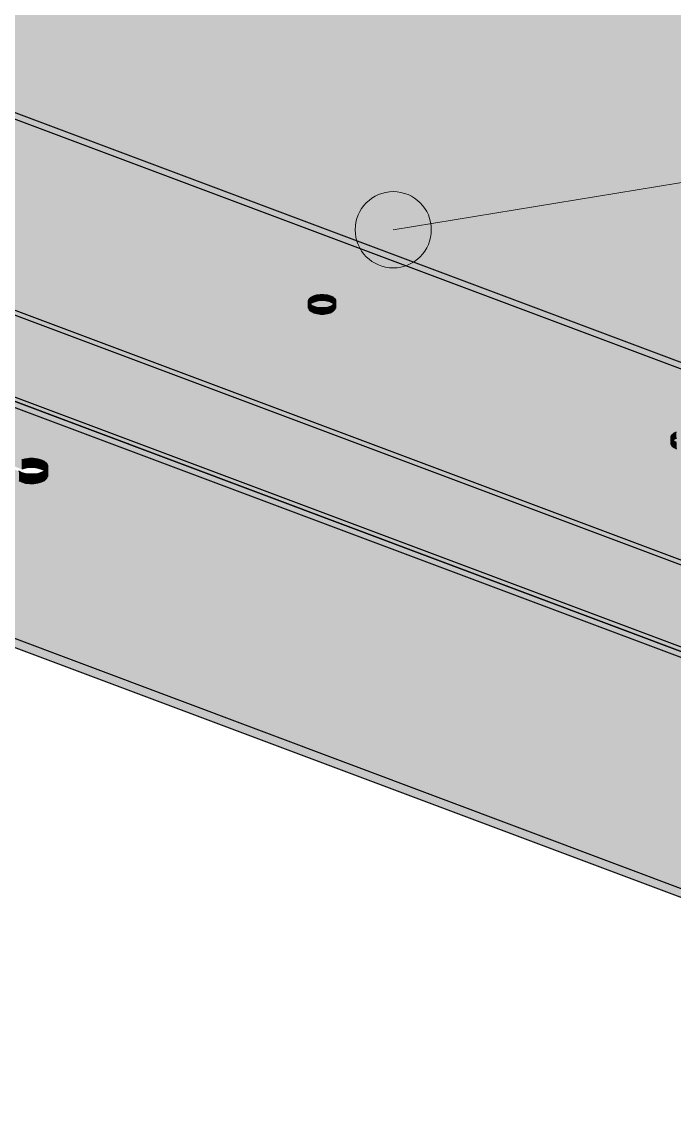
# Model space of a CAD drawing. Header units: millimetres. Extents: x 50 to 612415, y 2 to 4150.
# Drawn here: x 470850.8 to 470945, y 1532.1 to 1689.8 of the extents above; entities that cross this region are included whole.
import ezdxf

# ---------------------------------------------------------------- set-up
doc = ezdxf.new("R2010")
doc.units = ezdxf.units.MM
for name, color, linetype, lineweight in [('DIM', 7, 'Continuous', 13), ('HATCH', 8, 'Continuous', 9), ('OUTLINE', 7, 'Continuous', 25)]:
    doc.layers.add(name, color=color, linetype=linetype, lineweight=lineweight)

msp = doc.modelspace()

# ---------------------------------------------------------------- hatches: boundary and pattern name
at = {"layer": 'HATCH', "true_color": 0x617c87}
for points in [[(471374.6, 1451.356), (469917.048, 1997.938), (469915.604, 1997.835)], [(471374.6, 1451.356), (469915.604, 1997.835), (471374.807, 1450.634)], [(469915.604, 1985.337), (469917.048, 1985.44), (471374.6, 1438.858)], [(470402.459, 1832.661), (469915.604, 1985.337), (471374.807, 1438.136)], [(471374.807, 1438.136), (469915.604, 1985.337), (471374.6, 1438.858)], [(471374.807, 1437.243), (469915.604, 1984.444), (470402.459, 1831.769)], [(471097.567, 1583.786), (470272.88, 1893.044), (470404.809, 1834.228)], [(470404.809, 1833.335), (470272.88, 1892.151), (471097.567, 1582.893)], [(471097.567, 1583.786), (470404.809, 1834.228), (470405.175, 1834.049)], [(471097.567, 1583.786), (470405.175, 1834.049), (470405.435, 1833.829)], [(471097.567, 1583.786), (470405.435, 1833.829), (470405.573, 1833.583)], [(470454.826, 1813.023), (470402.459, 1832.661), (471374.807, 1438.136)], [(470405.175, 1833.157), (470404.809, 1833.335), (471097.567, 1582.893)], [(470405.435, 1832.937), (470405.175, 1833.157), (471097.567, 1582.893)], [(470405.573, 1832.691), (470405.435, 1832.937), (471097.567, 1582.893)], [(471097.567, 1583.786), (470405.573, 1833.583), (470405.578, 1833.328)], [(470405.578, 1832.435), (470405.573, 1832.691), (471097.567, 1582.893)], [(471097.567, 1583.786), (470405.578, 1833.328), (470457.177, 1814.59)], [(470457.177, 1813.698), (470405.578, 1832.435), (471097.567, 1582.893)], [(471374.807, 1437.243), (470402.459, 1831.769), (470454.826, 1812.131)], [(471097.567, 1583.786), (470457.177, 1814.59), (470457.542, 1814.412)], [(470457.542, 1813.519), (470457.177, 1813.698), (471097.567, 1582.893)], [(470892.34, 1649.863), (470457.568, 1813.219), (470457.211, 1813.037)], [(471097.567, 1583.786), (470457.542, 1814.412), (470457.803, 1814.192)], [(470457.803, 1813.299), (470457.542, 1813.519), (471097.567, 1582.893)], [(470457.819, 1813.442), (470457.568, 1813.219), (470892.591, 1650.086)], [(470892.34, 1649.863), (470892.591, 1650.086), (470457.568, 1813.219)], [(471097.567, 1583.786), (470457.803, 1814.192), (470457.94, 1813.945)], [(470457.94, 1813.053), (470457.803, 1813.299), (471097.567, 1582.893)], [(470457.946, 1813.69), (470457.819, 1813.442), (470895.333, 1650.282)], [(470457.819, 1813.442), (470893.881, 1650.468), (470894.392, 1650.47)], [(470457.819, 1813.442), (470894.392, 1650.47), (470894.888, 1650.407)], [(470457.819, 1813.442), (470893.389, 1650.399), (470893.881, 1650.468)], [(470457.819, 1813.442), (470894.888, 1650.407), (470895.333, 1650.282)], [(470457.819, 1813.442), (470892.949, 1650.269), (470893.389, 1650.399)], [(470457.819, 1813.442), (470892.591, 1650.086), (470892.949, 1650.269)], [(471097.567, 1583.786), (470457.94, 1813.945), (470457.946, 1813.69)], [(471097.567, 1583.786), (470457.946, 1813.69), (470895.333, 1650.282)], [(470892.34, 1649.863), (470455.272, 1812.898), (470454.826, 1813.023)], [(470892.213, 1649.615), (470892.34, 1649.863), (470454.826, 1813.023)], [(470892.219, 1649.36), (470892.213, 1649.615), (470454.826, 1813.023)], [(470892.357, 1649.114), (470892.219, 1649.36), (470454.826, 1813.023)], [(470892.617, 1648.894), (470892.357, 1649.114), (470454.826, 1813.023)], [(470892.983, 1648.715), (470892.617, 1648.894), (470454.826, 1813.023)], [(470892.983, 1648.715), (470454.826, 1813.023), (471374.807, 1438.136)], [(470454.826, 1812.131), (470455.272, 1812.005), (470892.34, 1648.97)], [(470454.826, 1812.131), (470892.34, 1648.97), (470892.213, 1648.723)], [(470454.826, 1812.131), (470892.213, 1648.723), (470892.219, 1648.467)], [(470454.826, 1812.131), (470892.219, 1648.467), (470892.357, 1648.221)], [(470454.826, 1812.131), (470892.357, 1648.221), (470892.617, 1648.001)], [(470454.826, 1812.131), (470892.617, 1648.001), (470892.983, 1647.822)], [(471374.807, 1437.243), (470454.826, 1812.131), (470892.983, 1647.822)], [(470892.34, 1649.863), (470455.767, 1812.835), (470455.272, 1812.898)], [(470455.272, 1812.005), (470455.767, 1811.942), (470892.34, 1648.97)], [(470892.34, 1649.863), (470456.279, 1812.837), (470455.767, 1812.835)], [(470455.767, 1811.942), (470456.279, 1811.945), (470892.34, 1648.97)], [(470892.34, 1649.863), (470456.771, 1812.906), (470456.279, 1812.837)], [(470456.279, 1811.945), (470456.771, 1812.014), (470892.34, 1648.97)], [(470892.34, 1649.863), (470457.211, 1813.037), (470456.771, 1812.906)], [(470456.771, 1812.014), (470457.211, 1812.144), (470892.34, 1648.97)], [(470457.211, 1812.144), (470457.568, 1812.327), (470892.34, 1648.97)], [(470892.591, 1649.193), (470457.568, 1812.327), (470457.819, 1812.549)], [(470457.568, 1812.327), (470892.591, 1649.193), (470892.34, 1648.97)], [(470895.333, 1649.389), (470457.819, 1812.549), (470457.946, 1812.797)], [(470894.392, 1649.578), (470893.881, 1649.575), (470457.819, 1812.549)], [(470894.888, 1649.514), (470894.392, 1649.578), (470457.819, 1812.549)], [(470893.881, 1649.575), (470893.389, 1649.506), (470457.819, 1812.549)], [(470895.333, 1649.389), (470894.888, 1649.514), (470457.819, 1812.549)], [(470893.389, 1649.506), (470892.949, 1649.376), (470457.819, 1812.549)], [(470892.949, 1649.376), (470892.591, 1649.193), (470457.819, 1812.549)], [(470457.946, 1812.797), (470457.94, 1813.053), (471097.567, 1582.893)], [(470895.333, 1649.389), (470457.946, 1812.797), (471097.567, 1582.893)], [(471097.567, 1583.786), (470895.333, 1650.282), (470895.699, 1650.103)], [(470895.699, 1649.21), (470895.333, 1649.389), (471097.567, 1582.893)], [(471097.567, 1583.786), (470895.699, 1650.103), (470895.959, 1649.883)], [(471097.567, 1583.786), (470895.959, 1649.883), (470896.097, 1649.637)], [(470896.103, 1649.381), (470895.976, 1649.133), (470947.701, 1630.644)], [(471097.567, 1583.786), (470896.097, 1649.637), (470896.103, 1649.381)], [(471097.567, 1583.786), (470896.103, 1649.381), (470947.701, 1630.644)], [(470944.708, 1630.225), (470893.428, 1648.589), (470892.983, 1648.715)], [(470944.581, 1629.977), (470944.708, 1630.225), (470892.983, 1648.715)], [(470944.587, 1629.722), (470944.581, 1629.977), (470892.983, 1648.715)], [(470944.724, 1629.476), (470944.587, 1629.722), (470892.983, 1648.715)], [(470944.985, 1629.256), (470944.724, 1629.476), (470892.983, 1648.715)], [(470945.35, 1629.077), (470944.985, 1629.256), (470892.983, 1648.715)], [(470945.35, 1629.077), (470892.983, 1648.715), (471374.807, 1438.136)], [(470892.983, 1647.822), (470893.428, 1647.697), (470944.708, 1629.332)], [(470892.983, 1647.822), (470944.708, 1629.332), (470944.581, 1629.085)], [(470892.983, 1647.822), (470944.581, 1629.085), (470944.587, 1628.829)], [(470892.983, 1647.822), (470944.587, 1628.829), (470944.724, 1628.583)], [(470892.983, 1647.822), (470944.724, 1628.583), (470944.985, 1628.363)], [(470892.983, 1647.822), (470944.985, 1628.363), (470945.35, 1628.184)], [(471374.807, 1437.243), (470892.983, 1647.822), (470945.35, 1628.184)], [(470944.708, 1630.225), (470893.924, 1648.526), (470893.428, 1648.589)], [(470893.428, 1647.697), (470893.924, 1647.633), (470944.708, 1629.332)], [(470944.708, 1630.225), (470894.435, 1648.529), (470893.924, 1648.526)], [(470944.708, 1630.225), (470894.927, 1648.598), (470894.435, 1648.529)], [(470894.435, 1647.636), (470894.927, 1647.705), (470944.708, 1629.332)], [(470944.708, 1630.225), (470895.367, 1648.728), (470894.927, 1648.598)], [(470894.927, 1647.705), (470895.367, 1647.835), (470944.708, 1629.332)], [(470944.708, 1630.225), (470895.725, 1648.911), (470895.367, 1648.728)], [(470895.367, 1647.835), (470895.725, 1648.018), (470944.708, 1629.332)], [(470895.959, 1648.99), (470895.699, 1649.21), (471097.567, 1582.893)], [(470895.976, 1649.133), (470895.725, 1648.911), (470944.959, 1630.448)], [(470944.708, 1630.225), (470944.959, 1630.448), (470895.725, 1648.911)], [(470944.959, 1629.555), (470895.725, 1648.018), (470895.976, 1648.241)], [(470895.725, 1648.018), (470944.959, 1629.555), (470944.708, 1629.332)], [(470896.097, 1648.744), (470895.959, 1648.99), (471097.567, 1582.893)], [(470895.976, 1649.133), (470946.249, 1630.83), (470946.76, 1630.833)], [(470895.976, 1649.133), (470946.76, 1630.833), (470947.255, 1630.769)], [(470895.976, 1649.133), (470945.756, 1630.761), (470946.249, 1630.83)], [(470895.976, 1649.133), (470947.255, 1630.769), (470947.701, 1630.644)], [(470895.976, 1649.133), (470945.316, 1630.631), (470945.756, 1630.761)], [(470895.976, 1649.133), (470944.959, 1630.448), (470945.316, 1630.631)], [(470947.701, 1629.751), (470895.976, 1648.241), (470896.103, 1648.488)], [(470946.76, 1629.94), (470946.249, 1629.937), (470895.976, 1648.241)], [(470947.255, 1629.876), (470946.76, 1629.94), (470895.976, 1648.241)], [(470946.249, 1629.937), (470945.756, 1629.868), (470895.976, 1648.241)], [(470947.701, 1629.751), (470947.255, 1629.876), (470895.976, 1648.241)], [(470945.756, 1629.868), (470945.316, 1629.738), (470895.976, 1648.241)], [(470945.316, 1629.738), (470944.959, 1629.555), (470895.976, 1648.241)], [(470896.103, 1648.488), (470896.097, 1648.744), (471097.567, 1582.893)], [(470947.701, 1629.751), (470896.103, 1648.488), (471097.567, 1582.893)], [(470893.924, 1647.633), (470894.435, 1647.636), (470944.708, 1629.332)]]:
    msp.add_hatch(color=145, dxfattribs=at).paths.add_polyline_path(points)
at = {"layer": 'HATCH', "true_color": 0x5b747f}
for points in [[(471374.807, 1438.136), (469915.604, 1985.337), (469915.604, 1997.835), (471374.807, 1450.634)], [(469917.048, 1985.44), (471374.6, 1438.858), (471374.6, 1451.356), (469917.048, 1997.938)], [(471374.807, 1437.243), (469915.604, 1984.444), (469915.604, 1985.337), (471374.807, 1438.136)], [(470272.88, 1892.151), (471097.567, 1582.893), (471097.567, 1583.786), (470272.88, 1893.044)]]:
    msp.add_hatch(color=147, dxfattribs=at).paths.add_polyline_path(points)
at = {"layer": 'HATCH', "true_color": 0x468f99}
for points in [[(470903.678, 1798.981), (470722.004, 1674.499), (470853.614, 1626.595)], [(470853.614, 1625.256), (470722.004, 1673.16), (470903.678, 1797.642)], [(470903.678, 1798.981), (470853.614, 1626.595), (470854.047, 1626.383)], [(470854.047, 1625.044), (470853.614, 1625.256), (470903.678, 1797.642)], [(470903.678, 1798.981), (470854.047, 1626.383), (470854.356, 1626.123)], [(470854.356, 1624.784), (470854.047, 1625.044), (470903.678, 1797.642)], [(470903.678, 1798.981), (470854.356, 1626.123), (470854.519, 1625.831)], [(470854.519, 1624.492), (470854.356, 1624.784), (470903.678, 1797.642)], [(470903.678, 1798.981), (470854.519, 1625.831), (470854.525, 1625.529)], [(470854.525, 1624.19), (470854.519, 1624.492), (470903.678, 1797.642)], [(470903.684, 1798.699), (470903.678, 1798.981), (470854.525, 1625.529)], [(470903.684, 1798.699), (470854.525, 1625.529), (470985.472, 1577.052)], [(470854.525, 1624.19), (470903.678, 1797.642), (470903.684, 1797.36)], [(470903.837, 1798.427), (470903.684, 1798.699), (470986.316, 1576.339)], [(470903.684, 1798.699), (470985.472, 1577.052), (470985.876, 1576.855)], [(470903.684, 1798.699), (470985.876, 1576.855), (470986.163, 1576.611)], [(470903.684, 1798.699), (470986.163, 1576.611), (470986.316, 1576.339)], [(470904.124, 1798.183), (470903.837, 1798.427), (470986.316, 1576.339)], [(470904.528, 1797.986), (470904.124, 1798.183), (470986.316, 1576.339)], [(471167.584, 1699.736), (470904.528, 1797.986), (470986.316, 1576.339)], [(470985.472, 1575.713), (470854.525, 1624.19), (470903.684, 1797.36)], [(470986.316, 1575), (470903.684, 1797.36), (470903.837, 1797.088)], [(470985.876, 1575.515), (470985.472, 1575.713), (470903.684, 1797.36)], [(470986.163, 1575.272), (470985.876, 1575.515), (470903.684, 1797.36)], [(470986.316, 1575), (470986.163, 1575.272), (470903.684, 1797.36)], [(470986.316, 1575), (470903.837, 1797.088), (470904.124, 1796.844)], [(470986.316, 1575), (470904.124, 1796.844), (470904.528, 1796.647)], [(470986.316, 1575), (470904.528, 1796.647), (471167.584, 1698.397)], [(470722.004, 1674.499), (470851.895, 1626.815), (470852.5, 1626.819)], [(470722.004, 1674.499), (470852.5, 1626.819), (470853.087, 1626.744)], [(470722.004, 1674.499), (470851.312, 1626.734), (470851.895, 1626.815)], [(470722.004, 1674.499), (470853.087, 1626.744), (470853.614, 1626.595)], [(470722.004, 1674.499), (470850.791, 1626.58), (470851.312, 1626.734)], [(470850.831, 1624.74), (470850.398, 1624.951), (470718.974, 1674.283)], [(470718.974, 1674.283), (470732.406, 1665.556), (470962.885, 1579.176)], [(470850.831, 1624.74), (470718.974, 1674.283), (470962.885, 1579.176)], [(470718.974, 1672.944), (470850.398, 1623.612), (470850.831, 1623.401)], [(470962.885, 1577.837), (470732.406, 1664.217), (470718.974, 1672.944)], [(470962.885, 1577.837), (470718.974, 1672.944), (470850.831, 1623.401)], [(470852.5, 1625.48), (470851.895, 1625.476), (470722.004, 1673.16)], [(470853.087, 1625.405), (470852.5, 1625.48), (470722.004, 1673.16)], [(470851.895, 1625.476), (470851.312, 1625.395), (470722.004, 1673.16)], [(470853.614, 1625.256), (470853.087, 1625.405), (470722.004, 1673.16)], [(470851.312, 1625.395), (470850.791, 1625.241), (470722.004, 1673.16)], [(470732.406, 1665.556), (470732.714, 1665.296), (470962.885, 1579.176)], [(470732.714, 1665.296), (470732.877, 1665.004), (470962.885, 1579.176)], [(470729.19, 1663.912), (470687.285, 1661.748), (470967.679, 1556.6)], [(470959.341, 1578.68), (470729.717, 1663.764), (470729.19, 1663.912)], [(470959.191, 1578.387), (470959.341, 1578.68), (470729.19, 1663.912)], [(470959.198, 1578.084), (470959.191, 1578.387), (470729.19, 1663.912)], [(470959.361, 1577.792), (470959.198, 1578.084), (470729.19, 1663.912)], [(470959.669, 1577.532), (470959.361, 1577.792), (470729.19, 1663.912)], [(470960.102, 1577.32), (470959.669, 1577.532), (470729.19, 1663.912)], [(470960.102, 1577.32), (470729.19, 1663.912), (470967.679, 1556.6)], [(470959.341, 1578.68), (470730.304, 1663.689), (470729.717, 1663.764)], [(470959.341, 1578.68), (470730.909, 1663.692), (470730.304, 1663.689)], [(470959.341, 1578.68), (470731.492, 1663.774), (470730.909, 1663.692)], [(470959.341, 1578.68), (470732.013, 1663.928), (470731.492, 1663.774)], [(470959.341, 1578.68), (470732.437, 1664.144), (470732.013, 1663.928)], [(470962.885, 1577.837), (470732.714, 1663.957), (470732.406, 1664.217)], [(470732.734, 1664.408), (470732.437, 1664.144), (470959.638, 1578.944)], [(470959.341, 1578.68), (470959.638, 1578.944), (470732.437, 1664.144)], [(470962.885, 1577.837), (470732.877, 1663.665), (470732.714, 1663.957)], [(470732.884, 1664.701), (470732.734, 1664.408), (470962.885, 1579.176)], [(470732.734, 1664.408), (470961.166, 1579.396), (470961.771, 1579.399)], [(470732.734, 1664.408), (470961.771, 1579.399), (470962.358, 1579.324)], [(470732.734, 1664.408), (470960.583, 1579.314), (470961.166, 1579.396)], [(470732.734, 1664.408), (470962.358, 1579.324), (470962.885, 1579.176)], [(470732.734, 1664.408), (470960.062, 1579.16), (470960.583, 1579.314)], [(470732.734, 1664.408), (470959.638, 1578.944), (470960.062, 1579.16)], [(470732.877, 1665.004), (470732.884, 1664.701), (470962.885, 1579.176)], [(470962.885, 1577.837), (470732.884, 1663.362), (470732.877, 1663.665)], [(470967.679, 1555.261), (470687.285, 1660.408), (470729.19, 1662.573)], [(470729.19, 1662.573), (470729.717, 1662.425), (470959.341, 1577.341)], [(470729.19, 1662.573), (470959.341, 1577.341), (470959.191, 1577.047)], [(470729.19, 1662.573), (470959.191, 1577.047), (470959.198, 1576.745)], [(470729.19, 1662.573), (470959.198, 1576.745), (470959.361, 1576.453)], [(470729.19, 1662.573), (470959.361, 1576.453), (470959.669, 1576.193)], [(470729.19, 1662.573), (470959.669, 1576.193), (470960.102, 1575.981)], [(470967.679, 1555.261), (470729.19, 1662.573), (470960.102, 1575.981)], [(470729.717, 1662.425), (470730.304, 1662.35), (470959.341, 1577.341)], [(470730.304, 1662.35), (470730.909, 1662.353), (470959.341, 1577.341)], [(470730.909, 1662.353), (470731.492, 1662.434), (470959.341, 1577.341)], [(470731.492, 1662.434), (470732.013, 1662.589), (470959.341, 1577.341)], [(470732.013, 1662.589), (470732.437, 1662.805), (470959.341, 1577.341)], [(470959.638, 1577.605), (470732.437, 1662.805), (470732.734, 1663.069)], [(470732.437, 1662.805), (470959.638, 1577.605), (470959.341, 1577.341)], [(470962.885, 1577.837), (470732.734, 1663.069), (470732.884, 1663.362)], [(470961.771, 1578.06), (470961.166, 1578.057), (470732.734, 1663.069)], [(470962.358, 1577.985), (470961.771, 1578.06), (470732.734, 1663.069)], [(470961.166, 1578.057), (470960.583, 1577.975), (470732.734, 1663.069)], [(470962.885, 1577.837), (470962.358, 1577.985), (470732.734, 1663.069)], [(470960.583, 1577.975), (470960.062, 1577.821), (470732.734, 1663.069)], [(470960.062, 1577.821), (470959.638, 1577.605), (470732.734, 1663.069)], [(470982.164, 1576.589), (470851.359, 1624.591), (470850.831, 1624.74)], [(470982.874, 1575.32), (470850.831, 1624.74), (470962.885, 1579.176)], [(470982.023, 1576.316), (470982.164, 1576.589), (470850.831, 1624.74)], [(470982.03, 1576.033), (470982.023, 1576.316), (470850.831, 1624.74)], [(470982.182, 1575.761), (470982.03, 1576.033), (470850.831, 1624.74)], [(470982.47, 1575.518), (470982.182, 1575.761), (470850.831, 1624.74)], [(470982.874, 1575.32), (470982.47, 1575.518), (470850.831, 1624.74)], [(470982.164, 1576.589), (470851.945, 1624.516), (470851.359, 1624.591)], [(470982.164, 1576.589), (470852.551, 1624.519), (470851.945, 1624.516)], [(470982.164, 1576.589), (470853.134, 1624.601), (470852.551, 1624.519)], [(470982.164, 1576.589), (470853.655, 1624.755), (470853.134, 1624.601)], [(470982.164, 1576.589), (470854.078, 1624.972), (470853.655, 1624.755)], [(470854.375, 1625.235), (470854.078, 1624.972), (470982.441, 1576.836)], [(470982.164, 1576.589), (470982.441, 1576.836), (470854.078, 1624.972)], [(470854.525, 1625.529), (470854.375, 1625.235), (470985.472, 1577.052)], [(470854.375, 1625.235), (470983.867, 1577.258), (470984.432, 1577.261)], [(470854.375, 1625.235), (470984.432, 1577.261), (470984.979, 1577.191)], [(470854.375, 1625.235), (470983.322, 1577.182), (470983.867, 1577.258)], [(470854.375, 1625.235), (470984.979, 1577.191), (470985.472, 1577.052)], [(470854.375, 1625.235), (470982.836, 1577.038), (470983.322, 1577.182)], [(470854.375, 1625.235), (470982.441, 1576.836), (470982.836, 1577.038)], [(470985.472, 1575.713), (470854.375, 1623.896), (470854.525, 1624.19)], [(470850.831, 1623.401), (470851.359, 1623.252), (470982.164, 1575.25)], [(470962.885, 1577.837), (470850.831, 1623.401), (470982.874, 1573.981)], [(470850.831, 1623.401), (470982.164, 1575.25), (470982.023, 1574.977)], [(470850.831, 1623.401), (470982.023, 1574.977), (470982.03, 1574.694)], [(470850.831, 1623.401), (470982.03, 1574.694), (470982.182, 1574.422)], [(470850.831, 1623.401), (470982.182, 1574.422), (470982.47, 1574.179)], [(470850.831, 1623.401), (470982.47, 1574.179), (470982.874, 1573.981)], [(470851.359, 1623.252), (470851.945, 1623.177), (470982.164, 1575.25)], [(470851.945, 1623.177), (470852.551, 1623.18), (470982.164, 1575.25)], [(470852.551, 1623.18), (470853.134, 1623.262), (470982.164, 1575.25)], [(470853.134, 1623.262), (470853.655, 1623.416), (470982.164, 1575.25)], [(470853.655, 1623.416), (470854.078, 1623.632), (470982.164, 1575.25)], [(470982.441, 1575.496), (470854.078, 1623.632), (470854.375, 1623.896)], [(470854.078, 1623.632), (470982.441, 1575.496), (470982.164, 1575.25)], [(470984.432, 1575.922), (470983.867, 1575.919), (470854.375, 1623.896)], [(470984.979, 1575.852), (470984.432, 1575.922), (470854.375, 1623.896)], [(470983.867, 1575.919), (470983.322, 1575.842), (470854.375, 1623.896)], [(470985.472, 1575.713), (470984.979, 1575.852), (470854.375, 1623.896)], [(470983.322, 1575.842), (470982.836, 1575.698), (470854.375, 1623.896)], [(470982.836, 1575.698), (470982.441, 1575.496), (470854.375, 1623.896)]]:
    msp.add_hatch(color=135, dxfattribs=at).paths.add_polyline_path(points)
at = {"layer": 'HATCH', "true_color": 0x468690}
msp.add_hatch(color=145, dxfattribs=at).paths.add_polyline_path([(470967.679, 1555.261), (470687.285, 1660.408), (470687.285, 1661.748), (470967.679, 1556.6)])
at = {"layer": 'HATCH', "true_color": 0x58707a}
for points in [[(470892.34, 1648.97), (470892.213, 1648.723), (470892.213, 1649.615), (470892.34, 1649.863)], [(470892.219, 1648.467), (470892.357, 1648.221), (470892.357, 1649.114), (470892.219, 1649.36)], [(470896.097, 1648.744), (470895.959, 1648.99), (470895.959, 1649.883), (470896.097, 1649.637)], [(470895.976, 1648.241), (470896.103, 1648.488), (470896.103, 1649.381), (470895.976, 1649.133)], [(470944.708, 1629.332), (470944.581, 1629.085), (470944.581, 1629.977), (470944.708, 1630.225)], [(470944.587, 1628.829), (470944.724, 1628.583), (470944.724, 1629.476), (470944.587, 1629.722)]]:
    msp.add_hatch(color=147, dxfattribs=at).paths.add_polyline_path(points)
at = {"layer": 'HATCH', "true_color": 0x566e78}
for points in [[(470892.213, 1648.723), (470892.219, 1648.467), (470892.219, 1649.36), (470892.213, 1649.615)], [(470896.103, 1648.488), (470896.097, 1648.744), (470896.097, 1649.637), (470896.103, 1649.381)], [(470944.581, 1629.085), (470944.587, 1628.829), (470944.587, 1629.722), (470944.581, 1629.977)]]:
    msp.add_hatch(color=147, dxfattribs=at).paths.add_polyline_path(points)
at = {"layer": 'HATCH', "true_color": 0x59727c}
for points in [[(470892.591, 1649.193), (470892.34, 1648.97), (470892.34, 1649.863), (470892.591, 1650.086)], [(470895.725, 1648.018), (470895.976, 1648.241), (470895.976, 1649.133), (470895.725, 1648.911)], [(470944.959, 1629.555), (470944.708, 1629.332), (470944.708, 1630.225), (470944.959, 1630.448)]]:
    msp.add_hatch(color=147, dxfattribs=at).paths.add_polyline_path(points)
at = {"layer": 'HATCH', "true_color": 0x5a737e}
for points in [[(470892.949, 1649.376), (470892.591, 1649.193), (470892.591, 1650.086), (470892.949, 1650.269)], [(470895.367, 1647.835), (470895.725, 1648.018), (470895.725, 1648.911), (470895.367, 1648.728)], [(470945.316, 1629.738), (470944.959, 1629.555), (470944.959, 1630.448), (470945.316, 1630.631)]]:
    msp.add_hatch(color=147, dxfattribs=at).paths.add_polyline_path(points)
at = {"layer": 'HATCH', "true_color": 0x5b7580}
for points in [[(470893.389, 1649.506), (470892.949, 1649.376), (470892.949, 1650.269), (470893.389, 1650.399)], [(470894.927, 1647.705), (470895.367, 1647.835), (470895.367, 1648.728), (470894.927, 1648.598)]]:
    msp.add_hatch(color=147, dxfattribs=at).paths.add_polyline_path(points)
at = {"layer": 'HATCH', "true_color": 0x5c7680}
for points in [[(470893.881, 1649.575), (470893.389, 1649.506), (470893.389, 1650.399), (470893.881, 1650.468)], [(470894.888, 1649.514), (470894.392, 1649.578), (470894.392, 1650.47), (470894.888, 1650.407)], [(470893.428, 1647.697), (470893.924, 1647.633), (470893.924, 1648.526), (470893.428, 1648.589)], [(470894.435, 1647.636), (470894.927, 1647.705), (470894.927, 1648.598), (470894.435, 1648.529)]]:
    msp.add_hatch(color=147, dxfattribs=at).paths.add_polyline_path(points)
at = {"layer": 'HATCH', "true_color": 0x5c7681}
for points in [[(470894.392, 1649.578), (470893.881, 1649.575), (470893.881, 1650.468), (470894.392, 1650.47)], [(470893.924, 1647.633), (470894.435, 1647.636), (470894.435, 1648.529), (470893.924, 1648.526)]]:
    msp.add_hatch(color=155, dxfattribs=at).paths.add_polyline_path(points)
at = {"layer": 'HATCH', "true_color": 0x5c7580}
for points in [[(470895.333, 1649.389), (470894.888, 1649.514), (470894.888, 1650.407), (470895.333, 1650.282)], [(470892.983, 1647.822), (470893.428, 1647.697), (470893.428, 1648.589), (470892.983, 1648.715)]]:
    msp.add_hatch(color=147, dxfattribs=at).paths.add_polyline_path(points)
at = {"layer": 'HATCH', "true_color": 0x5b747e}
for points in [[(470895.699, 1649.21), (470895.333, 1649.389), (470895.333, 1650.282), (470895.699, 1650.103)], [(470892.617, 1648.001), (470892.983, 1647.822), (470892.983, 1648.715), (470892.617, 1648.894)], [(470944.985, 1628.363), (470945.35, 1628.184), (470945.35, 1629.077), (470944.985, 1629.256)]]:
    msp.add_hatch(color=147, dxfattribs=at).paths.add_polyline_path(points)
at = {"layer": 'HATCH', "true_color": 0x59727d}
for points in [[(470895.959, 1648.99), (470895.699, 1649.21), (470895.699, 1650.103), (470895.959, 1649.883)], [(470892.357, 1648.221), (470892.617, 1648.001), (470892.617, 1648.894), (470892.357, 1649.114)], [(470944.724, 1628.583), (470944.985, 1628.363), (470944.985, 1629.256), (470944.724, 1629.476)]]:
    msp.add_hatch(color=147, dxfattribs=at).paths.add_polyline_path(points)
at = {"layer": 'HATCH', "true_color": 0x468791}
for points in [[(470851.312, 1625.395), (470850.791, 1625.241), (470850.791, 1626.58), (470851.312, 1626.734)], [(470853.614, 1625.256), (470853.087, 1625.405), (470853.087, 1626.744), (470853.614, 1626.595)], [(470850.831, 1623.401), (470851.359, 1623.252), (470851.359, 1624.591), (470850.831, 1624.74)], [(470853.134, 1623.262), (470853.655, 1623.416), (470853.655, 1624.755), (470853.134, 1624.601)]]:
    msp.add_hatch(color=145, dxfattribs=at).paths.add_polyline_path(points)
at = {"layer": 'HATCH', "true_color": 0x468892}
for points in [[(470851.895, 1625.476), (470851.312, 1625.395), (470851.312, 1626.734), (470851.895, 1626.815)], [(470852.5, 1625.48), (470851.895, 1625.476), (470851.895, 1626.815), (470852.5, 1626.819)], [(470853.087, 1625.405), (470852.5, 1625.48), (470852.5, 1626.819), (470853.087, 1626.744)], [(470851.359, 1623.252), (470851.945, 1623.177), (470851.945, 1624.516), (470851.359, 1624.591)], [(470851.945, 1623.177), (470852.551, 1623.18), (470852.551, 1624.519), (470851.945, 1624.516)], [(470852.551, 1623.18), (470853.134, 1623.262), (470853.134, 1624.601), (470852.551, 1624.519)]]:
    msp.add_hatch(color=145, dxfattribs=at).paths.add_polyline_path(points)
at = {"layer": 'HATCH', "true_color": 0x46858f}
for points in [[(470854.047, 1625.044), (470853.614, 1625.256), (470853.614, 1626.595), (470854.047, 1626.383)], [(470850.398, 1623.612), (470850.831, 1623.401), (470850.831, 1624.74), (470850.398, 1624.951)], [(470853.655, 1623.416), (470854.078, 1623.632), (470854.078, 1624.972), (470853.655, 1624.755)]]:
    msp.add_hatch(color=145, dxfattribs=at).paths.add_polyline_path(points)
at = {"layer": 'HATCH', "true_color": 0x46848d}
msp.add_hatch(color=145, dxfattribs=at).paths.add_polyline_path([(470854.356, 1624.784), (470854.047, 1625.044), (470854.047, 1626.383), (470854.356, 1626.123)])
at = {"layer": 'HATCH', "true_color": 0x46818b}
for points in [[(470854.519, 1624.492), (470854.356, 1624.784), (470854.356, 1626.123), (470854.519, 1625.831)], [(470854.375, 1623.896), (470854.525, 1624.19), (470854.525, 1625.529), (470854.375, 1625.235)]]:
    msp.add_hatch(color=137, dxfattribs=at).paths.add_polyline_path(points)
at = {"layer": 'HATCH', "true_color": 0x467f88}
msp.add_hatch(color=137, dxfattribs=at).paths.add_polyline_path([(470854.525, 1624.19), (470854.519, 1624.492), (470854.519, 1625.831), (470854.525, 1625.529)])
at = {"layer": 'HATCH', "true_color": 0x46838d}
msp.add_hatch(color=145, dxfattribs=at).paths.add_polyline_path([(470854.078, 1623.632), (470854.375, 1623.896), (470854.375, 1625.235), (470854.078, 1624.972)])

# ---------------------------------------------------------------- linework, layer by layer
at = {"layer": 'DIM'}
msp.add_lwpolyline([(470904.437, 1659.807), (472800, 1970), (472900, 1970)], dxfattribs=at)
msp.add_circle((470904.437, 1659.807), 5.5, dxfattribs=at)
at = {"layer": 'OUTLINE', "color": 139, "true_color": 0x42544a}
for p, q in [((469915.604, 1997.835), (471374.807, 1450.634)), ((469915.604, 1997.835), (471374.807, 1450.634)), ((471374.6, 1451.356), (469917.048, 1997.938)), ((471374.6, 1451.356), (469917.048, 1997.938)), ((469915.604, 1985.337), (471374.807, 1438.136)), ((469915.604, 1985.337), (471374.807, 1438.136)), ((471374.807, 1438.136), (469915.604, 1985.337)), ((471374.807, 1438.136), (469915.604, 1985.337)), ((469917.048, 1985.44), (471374.6, 1438.858)), ((469917.048, 1985.44), (471374.6, 1438.858)), ((471374.807, 1437.243), (469915.604, 1984.444)), ((471374.807, 1437.243), (469915.604, 1984.444)), ((471097.567, 1583.786), (470272.88, 1893.044)), ((471097.567, 1583.786), (470272.88, 1893.044)), ((470272.88, 1892.151), (471097.567, 1582.893)), ((470272.88, 1892.151), (471097.567, 1582.893)), ((470687.285, 1661.748), (470967.679, 1556.6)), ((470687.285, 1661.748), (470967.679, 1556.6)), ((470967.679, 1555.261), (470687.285, 1660.408)), ((470967.679, 1555.261), (470687.285, 1660.408)), ((470892.213, 1649.615), (470892.34, 1649.863)), ((470892.213, 1649.615), (470892.34, 1649.863)), ((470892.219, 1649.36), (470892.213, 1649.615)), ((470892.213, 1648.723), (470892.213, 1649.615)), ((470892.219, 1649.36), (470892.213, 1649.615)), ((470892.213, 1649.615), (470892.213, 1648.723)), ((470892.357, 1649.114), (470892.219, 1649.36)), ((470892.219, 1648.467), (470892.219, 1649.36)), ((470892.357, 1649.114), (470892.219, 1649.36)), ((470892.219, 1649.36), (470892.219, 1648.467)), ((470892.34, 1649.863), (470892.591, 1650.086)), ((470892.34, 1649.863), (470892.591, 1650.086)), ((470892.34, 1648.97), (470892.34, 1649.863)), ((470892.34, 1649.863), (470892.34, 1648.97)), ((470892.591, 1650.086), (470892.949, 1650.269)), ((470892.591, 1650.086), (470892.949, 1650.269)), ((470892.591, 1649.193), (470892.591, 1650.086)), ((470892.591, 1650.086), (470892.591, 1649.193)), ((470892.949, 1649.376), (470892.591, 1649.193)), ((470892.949, 1649.376), (470892.591, 1649.193)), ((470892.949, 1650.269), (470893.389, 1650.399)), ((470892.949, 1650.269), (470893.389, 1650.399)), ((470892.949, 1649.376), (470892.949, 1650.269)), ((470892.949, 1650.269), (470892.949, 1649.376)), ((470893.389, 1649.506), (470892.949, 1649.376)), ((470893.389, 1649.506), (470892.949, 1649.376)), ((470893.389, 1650.399), (470893.881, 1650.468)), ((470893.389, 1650.399), (470893.881, 1650.468)), ((470893.389, 1649.506), (470893.389, 1650.399)), ((470893.389, 1650.399), (470893.389, 1649.506)), ((470893.881, 1649.575), (470893.389, 1649.506)), ((470893.881, 1649.575), (470893.389, 1649.506)), ((470893.881, 1650.468), (470894.392, 1650.47)), ((470893.881, 1650.468), (470894.392, 1650.47)), ((470893.881, 1649.575), (470893.881, 1650.468)), ((470893.881, 1650.468), (470893.881, 1649.575)), ((470894.392, 1649.578), (470893.881, 1649.575)), ((470894.392, 1649.578), (470893.881, 1649.575)), ((470894.392, 1650.47), (470894.888, 1650.407)), ((470894.392, 1650.47), (470894.392, 1649.578)), ((470894.392, 1649.578), (470894.392, 1650.47)), ((470894.392, 1650.47), (470894.888, 1650.407)), ((470894.888, 1649.514), (470894.392, 1649.578)), ((470894.888, 1649.514), (470894.392, 1649.578)), ((470894.888, 1650.407), (470895.333, 1650.282)), ((470894.888, 1650.407), (470894.888, 1649.514)), ((470894.888, 1649.514), (470894.888, 1650.407)), ((470894.888, 1650.407), (470895.333, 1650.282)), ((470895.333, 1649.389), (470894.888, 1649.514)), ((470895.333, 1649.389), (470894.888, 1649.514)), ((470895.333, 1650.282), (470895.333, 1649.389)), ((470895.333, 1649.389), (470895.333, 1650.282)), ((470895.333, 1650.282), (470895.699, 1650.103)), ((470895.333, 1650.282), (470895.699, 1650.103)), ((470895.699, 1649.21), (470895.333, 1649.389)), ((470895.699, 1649.21), (470895.333, 1649.389)), ((470895.699, 1650.103), (470895.699, 1649.21)), ((470895.699, 1649.21), (470895.699, 1650.103)), ((470895.699, 1650.103), (470895.959, 1649.883)), ((470895.699, 1650.103), (470895.959, 1649.883)), ((470895.959, 1649.883), (470895.959, 1648.99)), ((470895.959, 1648.99), (470895.959, 1649.883)), ((470895.959, 1649.883), (470896.097, 1649.637)), ((470895.959, 1649.883), (470896.097, 1649.637)), ((470896.103, 1649.381), (470895.976, 1649.133)), ((470896.103, 1649.381), (470895.976, 1649.133)), ((470896.097, 1649.637), (470896.097, 1648.744)), ((470896.097, 1648.744), (470896.097, 1649.637)), ((470896.097, 1649.637), (470896.103, 1649.381)), ((470896.097, 1649.637), (470896.103, 1649.381)), ((470896.103, 1649.381), (470896.103, 1648.488)), ((470896.103, 1648.488), (470896.103, 1649.381)), ((470892.34, 1648.97), (470892.213, 1648.723)), ((470892.34, 1648.97), (470892.213, 1648.723)), ((470892.213, 1648.723), (470892.219, 1648.467)), ((470892.213, 1648.723), (470892.219, 1648.467)), ((470892.219, 1648.467), (470892.357, 1648.221)), ((470892.219, 1648.467), (470892.357, 1648.221)), ((470892.591, 1649.193), (470892.34, 1648.97)), ((470892.591, 1649.193), (470892.34, 1648.97)), ((470892.617, 1648.894), (470892.357, 1649.114)), ((470892.357, 1648.221), (470892.357, 1649.114)), ((470892.617, 1648.894), (470892.357, 1649.114)), ((470892.357, 1649.114), (470892.357, 1648.221)), ((470892.357, 1648.221), (470892.617, 1648.001)), ((470892.357, 1648.221), (470892.617, 1648.001)), ((470892.983, 1648.715), (470892.617, 1648.894)), ((470892.617, 1648.001), (470892.617, 1648.894)), ((470892.983, 1648.715), (470892.617, 1648.894)), ((470892.617, 1648.894), (470892.617, 1648.001)), ((470892.617, 1648.001), (470892.983, 1647.822)), ((470892.617, 1648.001), (470892.983, 1647.822)), ((470892.983, 1647.822), (470892.983, 1648.715)), ((470893.428, 1648.589), (470892.983, 1648.715)), ((470892.983, 1648.715), (470892.983, 1647.822)), ((470893.428, 1648.589), (470892.983, 1648.715)), ((470892.983, 1647.822), (470893.428, 1647.697)), ((470892.983, 1647.822), (470893.428, 1647.697)), ((470893.428, 1647.697), (470893.428, 1648.589)), ((470893.924, 1648.526), (470893.428, 1648.589)), ((470893.428, 1648.589), (470893.428, 1647.697)), ((470893.924, 1648.526), (470893.428, 1648.589)), ((470893.428, 1647.697), (470893.924, 1647.633)), ((470893.428, 1647.697), (470893.924, 1647.633)), ((470894.435, 1648.529), (470893.924, 1648.526)), ((470894.435, 1648.529), (470893.924, 1648.526)), ((470893.924, 1647.633), (470893.924, 1648.526)), ((470893.924, 1648.526), (470893.924, 1647.633)), ((470894.927, 1648.598), (470894.435, 1648.529)), ((470894.927, 1648.598), (470894.435, 1648.529)), ((470894.435, 1648.529), (470894.435, 1647.636)), ((470894.435, 1647.636), (470894.435, 1648.529)), ((470894.435, 1647.636), (470894.927, 1647.705)), ((470894.435, 1647.636), (470894.927, 1647.705)), ((470895.367, 1648.728), (470894.927, 1648.598)), ((470895.367, 1648.728), (470894.927, 1648.598)), ((470894.927, 1648.598), (470894.927, 1647.705)), ((470894.927, 1647.705), (470894.927, 1648.598)), ((470894.927, 1647.705), (470895.367, 1647.835)), ((470894.927, 1647.705), (470895.367, 1647.835)), ((470895.725, 1648.911), (470895.367, 1648.728)), ((470895.725, 1648.911), (470895.367, 1648.728)), ((470895.367, 1648.728), (470895.367, 1647.835)), ((470895.367, 1647.835), (470895.367, 1648.728)), ((470895.367, 1647.835), (470895.725, 1648.018)), ((470895.367, 1647.835), (470895.725, 1648.018)), ((470895.959, 1648.99), (470895.699, 1649.21)), ((470895.959, 1648.99), (470895.699, 1649.21)), ((470895.976, 1649.133), (470895.725, 1648.911)), ((470895.976, 1649.133), (470895.725, 1648.911)), ((470895.725, 1648.911), (470895.725, 1648.018)), ((470895.725, 1648.018), (470895.725, 1648.911)), ((470895.725, 1648.018), (470895.976, 1648.241)), ((470895.725, 1648.018), (470895.976, 1648.241)), ((470896.097, 1648.744), (470895.959, 1648.99)), ((470896.097, 1648.744), (470895.959, 1648.99)), ((470895.976, 1649.133), (470895.976, 1648.241)), ((470895.976, 1648.241), (470895.976, 1649.133)), ((470895.976, 1648.241), (470896.103, 1648.488)), ((470895.976, 1648.241), (470896.103, 1648.488)), ((470896.103, 1648.488), (470896.097, 1648.744)), ((470896.103, 1648.488), (470896.097, 1648.744)), ((470893.924, 1647.633), (470894.435, 1647.636)), ((470893.924, 1647.633), (470894.435, 1647.636)), ((470944.708, 1630.225), (470944.959, 1630.448)), ((470944.708, 1630.225), (470944.959, 1630.448)), ((470944.959, 1630.448), (470945.316, 1630.631)), ((470944.959, 1630.448), (470945.316, 1630.631)), ((470944.959, 1629.555), (470944.959, 1630.448)), ((470944.959, 1630.448), (470944.959, 1629.555)), ((470944.581, 1629.977), (470944.708, 1630.225)), ((470944.581, 1629.977), (470944.708, 1630.225)), ((470944.587, 1629.722), (470944.581, 1629.977)), ((470944.581, 1629.085), (470944.581, 1629.977)), ((470944.587, 1629.722), (470944.581, 1629.977)), ((470944.581, 1629.977), (470944.581, 1629.085)), ((470944.708, 1629.332), (470944.581, 1629.085)), ((470944.708, 1629.332), (470944.581, 1629.085)), ((470944.581, 1629.085), (470944.587, 1628.829)), ((470944.581, 1629.085), (470944.587, 1628.829)), ((470944.724, 1629.476), (470944.587, 1629.722)), ((470944.587, 1628.829), (470944.587, 1629.722)), ((470944.724, 1629.476), (470944.587, 1629.722)), ((470944.587, 1629.722), (470944.587, 1628.829)), ((470944.587, 1628.829), (470944.724, 1628.583)), ((470944.587, 1628.829), (470944.724, 1628.583)), ((470944.708, 1629.332), (470944.708, 1630.225)), ((470944.708, 1630.225), (470944.708, 1629.332)), ((470944.959, 1629.555), (470944.708, 1629.332)), ((470944.959, 1629.555), (470944.708, 1629.332)), ((470944.985, 1629.256), (470944.724, 1629.476)), ((470944.724, 1628.583), (470944.724, 1629.476)), ((470944.985, 1629.256), (470944.724, 1629.476)), ((470944.724, 1629.476), (470944.724, 1628.583)), ((470945.316, 1629.738), (470944.959, 1629.555)), ((470945.316, 1629.738), (470944.959, 1629.555)), ((470945.35, 1629.077), (470944.985, 1629.256)), ((470944.985, 1628.363), (470944.985, 1629.256)), ((470945.35, 1629.077), (470944.985, 1629.256)), ((470944.985, 1629.256), (470944.985, 1628.363)), ((470944.724, 1628.583), (470944.985, 1628.363)), ((470944.724, 1628.583), (470944.985, 1628.363)), ((470944.985, 1628.363), (470945.35, 1628.184)), ((470944.985, 1628.363), (470945.35, 1628.184)), ((470850.791, 1626.58), (470851.312, 1626.734)), ((470850.791, 1626.58), (470851.312, 1626.734)), ((470851.312, 1626.734), (470851.895, 1626.815)), ((470851.312, 1626.734), (470851.895, 1626.815)), ((470851.312, 1625.395), (470851.312, 1626.734)), ((470851.312, 1626.734), (470851.312, 1625.395)), ((470851.895, 1626.815), (470852.5, 1626.819)), ((470851.895, 1626.815), (470852.5, 1626.819)), ((470851.895, 1625.476), (470851.895, 1626.815)), ((470851.895, 1626.815), (470851.895, 1625.476)), ((470852.5, 1626.819), (470853.087, 1626.744)), ((470852.5, 1626.819), (470852.5, 1625.48)), ((470852.5, 1625.48), (470852.5, 1626.819)), ((470852.5, 1626.819), (470853.087, 1626.744)), ((470853.087, 1626.744), (470853.614, 1626.595)), ((470853.087, 1626.744), (470853.087, 1625.405)), ((470853.087, 1625.405), (470853.087, 1626.744)), ((470853.087, 1626.744), (470853.614, 1626.595)), ((470853.614, 1626.595), (470854.047, 1626.383)), ((470853.614, 1626.595), (470853.614, 1625.256)), ((470853.614, 1625.256), (470853.614, 1626.595)), ((470853.614, 1626.595), (470854.047, 1626.383)), ((470854.047, 1626.383), (470854.356, 1626.123)), ((470854.047, 1626.383), (470854.047, 1625.044)), ((470854.047, 1625.044), (470854.047, 1626.383)), ((470854.047, 1626.383), (470854.356, 1626.123)), ((470854.356, 1626.123), (470854.519, 1625.831)), ((470854.356, 1626.123), (470854.356, 1624.784)), ((470854.356, 1624.784), (470854.356, 1626.123)), ((470854.356, 1626.123), (470854.519, 1625.831)), ((470854.519, 1625.831), (470854.525, 1625.529)), ((470854.519, 1625.831), (470854.519, 1624.492)), ((470854.519, 1624.492), (470854.519, 1625.831)), ((470854.519, 1625.831), (470854.525, 1625.529)), ((470850.831, 1624.74), (470850.398, 1624.951)), ((470850.831, 1624.74), (470850.398, 1624.951)), ((470851.312, 1625.395), (470850.791, 1625.241)), ((470851.312, 1625.395), (470850.791, 1625.241)), ((470850.831, 1623.401), (470850.831, 1624.74)), ((470851.359, 1624.591), (470850.831, 1624.74)), ((470850.831, 1624.74), (470850.831, 1623.401)), ((470851.359, 1624.591), (470850.831, 1624.74)), ((470851.895, 1625.476), (470851.312, 1625.395)), ((470851.895, 1625.476), (470851.312, 1625.395)), ((470851.359, 1623.252), (470851.359, 1624.591)), ((470851.945, 1624.516), (470851.359, 1624.591)), ((470851.359, 1624.591), (470851.359, 1623.252)), ((470851.945, 1624.516), (470851.359, 1624.591)), ((470852.5, 1625.48), (470851.895, 1625.476)), ((470852.5, 1625.48), (470851.895, 1625.476)), ((470852.551, 1624.519), (470851.945, 1624.516)), ((470852.551, 1624.519), (470851.945, 1624.516)), ((470851.945, 1623.177), (470851.945, 1624.516)), ((470851.945, 1624.516), (470851.945, 1623.177)), ((470853.087, 1625.405), (470852.5, 1625.48)), ((470853.087, 1625.405), (470852.5, 1625.48)), ((470853.134, 1624.601), (470852.551, 1624.519)), ((470853.134, 1624.601), (470852.551, 1624.519)), ((470852.551, 1624.519), (470852.551, 1623.18)), ((470852.551, 1623.18), (470852.551, 1624.519)), ((470853.614, 1625.256), (470853.087, 1625.405)), ((470853.614, 1625.256), (470853.087, 1625.405)), ((470853.655, 1624.755), (470853.134, 1624.601)), ((470853.655, 1624.755), (470853.134, 1624.601)), ((470853.134, 1624.601), (470853.134, 1623.262)), ((470853.134, 1623.262), (470853.134, 1624.601)), ((470854.047, 1625.044), (470853.614, 1625.256)), ((470854.047, 1625.044), (470853.614, 1625.256)), ((470854.078, 1624.972), (470853.655, 1624.755)), ((470854.078, 1624.972), (470853.655, 1624.755)), ((470853.655, 1624.755), (470853.655, 1623.416)), ((470853.655, 1623.416), (470853.655, 1624.755)), ((470854.356, 1624.784), (470854.047, 1625.044)), ((470854.356, 1624.784), (470854.047, 1625.044)), ((470854.375, 1625.235), (470854.078, 1624.972)), ((470854.375, 1625.235), (470854.078, 1624.972)), ((470854.078, 1624.972), (470854.078, 1623.632)), ((470854.078, 1623.632), (470854.078, 1624.972)), ((470854.519, 1624.492), (470854.356, 1624.784)), ((470854.519, 1624.492), (470854.356, 1624.784)), ((470854.525, 1625.529), (470854.375, 1625.235)), ((470854.525, 1625.529), (470854.375, 1625.235)), ((470854.375, 1625.235), (470854.375, 1623.896)), ((470854.375, 1623.896), (470854.375, 1625.235)), ((470854.375, 1623.896), (470854.525, 1624.19)), ((470854.375, 1623.896), (470854.525, 1624.19)), ((470854.525, 1624.19), (470854.519, 1624.492)), ((470854.525, 1624.19), (470854.519, 1624.492)), ((470854.525, 1625.529), (470854.525, 1624.19)), ((470854.525, 1624.19), (470854.525, 1625.529)), ((470850.398, 1623.612), (470850.831, 1623.401)), ((470850.398, 1623.612), (470850.831, 1623.401)), ((470850.831, 1623.401), (470851.359, 1623.252)), ((470850.831, 1623.401), (470851.359, 1623.252)), ((470851.359, 1623.252), (470851.945, 1623.177)), ((470851.359, 1623.252), (470851.945, 1623.177)), ((470851.945, 1623.177), (470852.551, 1623.18)), ((470851.945, 1623.177), (470852.551, 1623.18)), ((470852.551, 1623.18), (470853.134, 1623.262)), ((470852.551, 1623.18), (470853.134, 1623.262)), ((470853.134, 1623.262), (470853.655, 1623.416)), ((470853.134, 1623.262), (470853.655, 1623.416)), ((470853.655, 1623.416), (470854.078, 1623.632)), ((470853.655, 1623.416), (470854.078, 1623.632)), ((470854.078, 1623.632), (470854.375, 1623.896)), ((470854.078, 1623.632), (470854.375, 1623.896))]:
    msp.add_line(p, q, dxfattribs=at)

doc.saveas('drawing.dxf')
